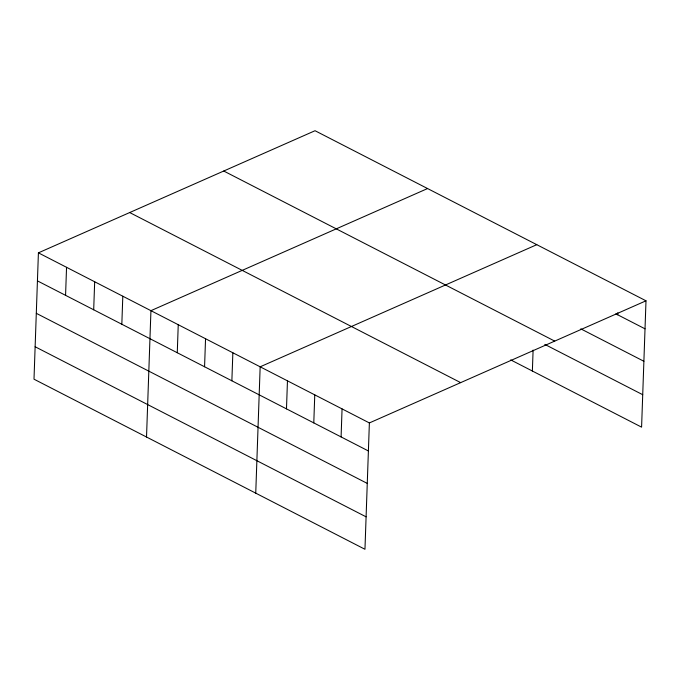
<?xml version="1.0" encoding="UTF-8"?>
<svg xmlns="http://www.w3.org/2000/svg" width="680" height="680" viewBox="0 0 680 680"><rect width="100%" height="100%" fill="white"/><g stroke="black" fill="none" stroke-linecap="round" stroke-linejoin="round"><path stroke-width="1.02" d="M646 300.806L315.036 130.721L38.411 252.85L34 379.194L364.964 549.279L369.376 422.934L646 300.806L641.588 427.15L510.714 359.89M65.569 295.332L66.547 267.308M93.695 309.791L94.673 281.767M121.831 324.25L122.808 296.225M146.523 437.019L150.934 310.675L427.567 188.547M177.268 352.741L178.245 324.708M204.569 366.767L205.547 338.742M231.871 380.8L232.849 352.775M255.739 493.153L260.159 366.809L536.784 244.681M286.484 408.867L287.462 380.834M313.786 422.9L314.764 394.868M341.088 436.925L342.065 408.901M532.372 371.025L533.103 350.089M617.721 314.806L617.788 312.724M615.833 313.837L645.023 328.831M580.805 328.856L643.892 361.275M223.754 171.029L554.71 341.105M544.799 344.386L642.719 394.706M129.702 212.551L460.658 382.627M38.411 252.85L369.376 422.934M37.434 280.874L368.39 450.959M36.303 313.319L367.26 483.404M35.13 346.749L366.095 516.834"/></g></svg>
